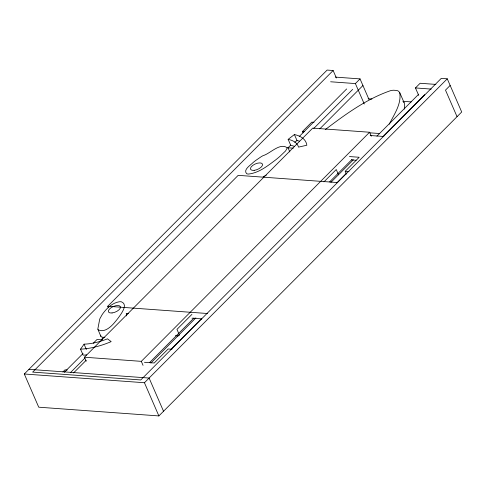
<?xml version="1.0" encoding="UTF-8"?>
<svg xmlns="http://www.w3.org/2000/svg" width="486" height="486" viewBox="0 0 486 486"><rect width="100%" height="100%" fill="white"/><g stroke="black" fill="none" stroke-linecap="round" stroke-linejoin="round"><path stroke-width="0.73" d="M100.711 335.176C100.31 337.551 103.372 337.308 104.897 337.29M102.236 337.849L102.279 339.653M404.291 109.101L404.686 105.529L404.285 103.044L399.668 92.468L398.399 91.137A12.022 5.48 -23.5 0 0 396.612 90.451L393.605 90.232A12.022 5.48 -23.5 0 0 390.787 90.584C366.663 98.81 345.473 114.307 325.322 129.586M127.198 313.342L126.415 315.93M389.243 124.24C394.043 114.556 401.819 103.725 399.668 92.468M80.542 349.167L84.072 344.167A40.247 18.334 -23.5 0 0 107.485 338.839L111.166 341.615A48.958 22.301 -23.5 0 1 80.542 349.167L83.142 355.145A48.958 22.301 -23.5 0 0 86.678 354.895M333.135 70.513L32.635 372.1L140.764 379.955L441.264 78.374L447.266 78.805L461.7 111.999L158.873 415.925L38.734 407.195L24.3 374.001L327.127 70.075L333.135 70.513L336.391 78.003M108.311 307.589L107.734 306.265L238.183 175.343L337.235 182.542M62.919 371.93L64.99 369.852L67.244 370.016M303.045 132.842L302.468 131.512L311.787 122.162L314.035 122.326M64.346 372.276L83.088 353.468M93.263 343.256L97.012 339.489L102.267 339.872M289.82 151.905L288.028 147.787L290.689 145.114M299.218 136.554L346.658 88.944M330.614 81.776L355.388 83.574L360.047 78.896L368.929 99.326M86.186 361.207L84.455 357.222L312.741 128.11L369.591 132.241L371.322 136.226M70.355 372.713L84.813 358.2M313.737 128.45L352.666 89.381M73.55 372.932L86.131 360.308M319.739 128.887L362.933 85.536M84.455 357.222L141.305 361.353L369.591 132.241M418.719 95.426L415.457 87.942L420.117 83.264L435.887 84.412M191.927 314.363L176.965 329.38L179.559 335.358M323.949 181.861L336.245 169.523L338.554 174.832M149.554 362.611L194.029 317.972M329.605 181.904L352.113 159.317M150.897 362.993L195.894 317.838M330.875 182.365L353.371 159.791M376.942 136.135L418.719 94.205M346.415 174.055L345.212 171.291L359.19 157.264L349.44 156.559M170.829 349.452L201.362 318.81M336.883 182.803L346.524 173.125M382.95 136.572L424.728 94.636M24.3 374.001L144.439 382.731L447.266 78.805M450.151 85.445L445.498 90.123L457.04 116.676M288.149 139.354L294.395 134.543A48.958 22.301 -23.5 0 1 306.836 145.229L298.501 147.13A40.247 18.334 -23.5 0 0 288.149 139.354L290.743 145.326A40.247 18.334 -23.5 0 1 294.613 146.48M294.723 142.27L296.995 140.521A48.958 22.301 -23.5 0 1 299.589 141.213M266.31 175.118L263.218 176.831M335.267 77.098L360.047 78.896M415.457 87.942L431.228 89.084M368.121 98.773L371.899 99.047M402.9 101.301L411.217 101.902M369.743 132.818L379.536 133.529M370.192 135.503L383.818 136.487M302.468 131.512L304.722 131.676M288.028 147.787L293.283 148.169M351.512 159.918L356.129 160.259M345.212 171.291L348.966 171.564M107.734 306.265L207.546 313.519M126.214 313.391L128.48 313.555M191.994 318.172L201.824 318.889M175.361 335.692L178.356 335.911M171.929 349.246L168.174 348.972L154.196 362.999L144.451 362.289M28.96 369.324L149.099 378.053L163.533 411.247M403.216 101.453L404 102.425M97.947 329.69C104.514 333.329 111.652 326.306 115.498 321.404A96.113 43.783 -23.5 0 0 118.45 317.68C121.148 313.81 128.559 304.485 121.281 301.763A7.345 3.347 -23.5 0 0 118.845 301.849C112.539 303.015 107.521 307.589 103.7 312.498A52.123 23.741 -23.5 0 0 102.181 314.588L100.025 318.427A25.813 11.761 -23.5 0 0 99.624 319.63L97.814 329.077L100.833 336.33M355.388 83.574L364.269 103.998M294.395 134.543L296.995 140.521M141.305 361.353L143.036 365.338M144.439 382.731L158.873 415.925M84.072 344.167L86.386 349.477M287.281 147.829L285.634 150.879L280.021 156.285A96.113 43.783 -23.5 0 1 275.647 159.906C267.537 165.957 258.91 172.913 248.522 174.061A7.345 3.347 -23.5 0 1 246.572 173.654C242.964 169.517 250.764 165.112 253.267 162.391A52.123 23.741 -23.5 0 1 255.836 160.374L261.116 156.759A25.813 11.761 -23.5 0 1 262.993 155.672C270.246 153.667 279.985 142.276 287.281 147.829M254.154 170.349A6.506 2.965 -23.5 0 0 262.543 164.25A6.506 2.965 -23.5 0 0 252.835 165.343A6.506 2.965 -23.5 0 0 254.154 170.349M112.059 312.96A6.506 2.965 -23.5 0 0 120.449 306.86A6.506 2.965 -23.5 0 0 110.741 307.948A6.506 2.965 -23.5 0 0 112.059 312.96"/></g></svg>
